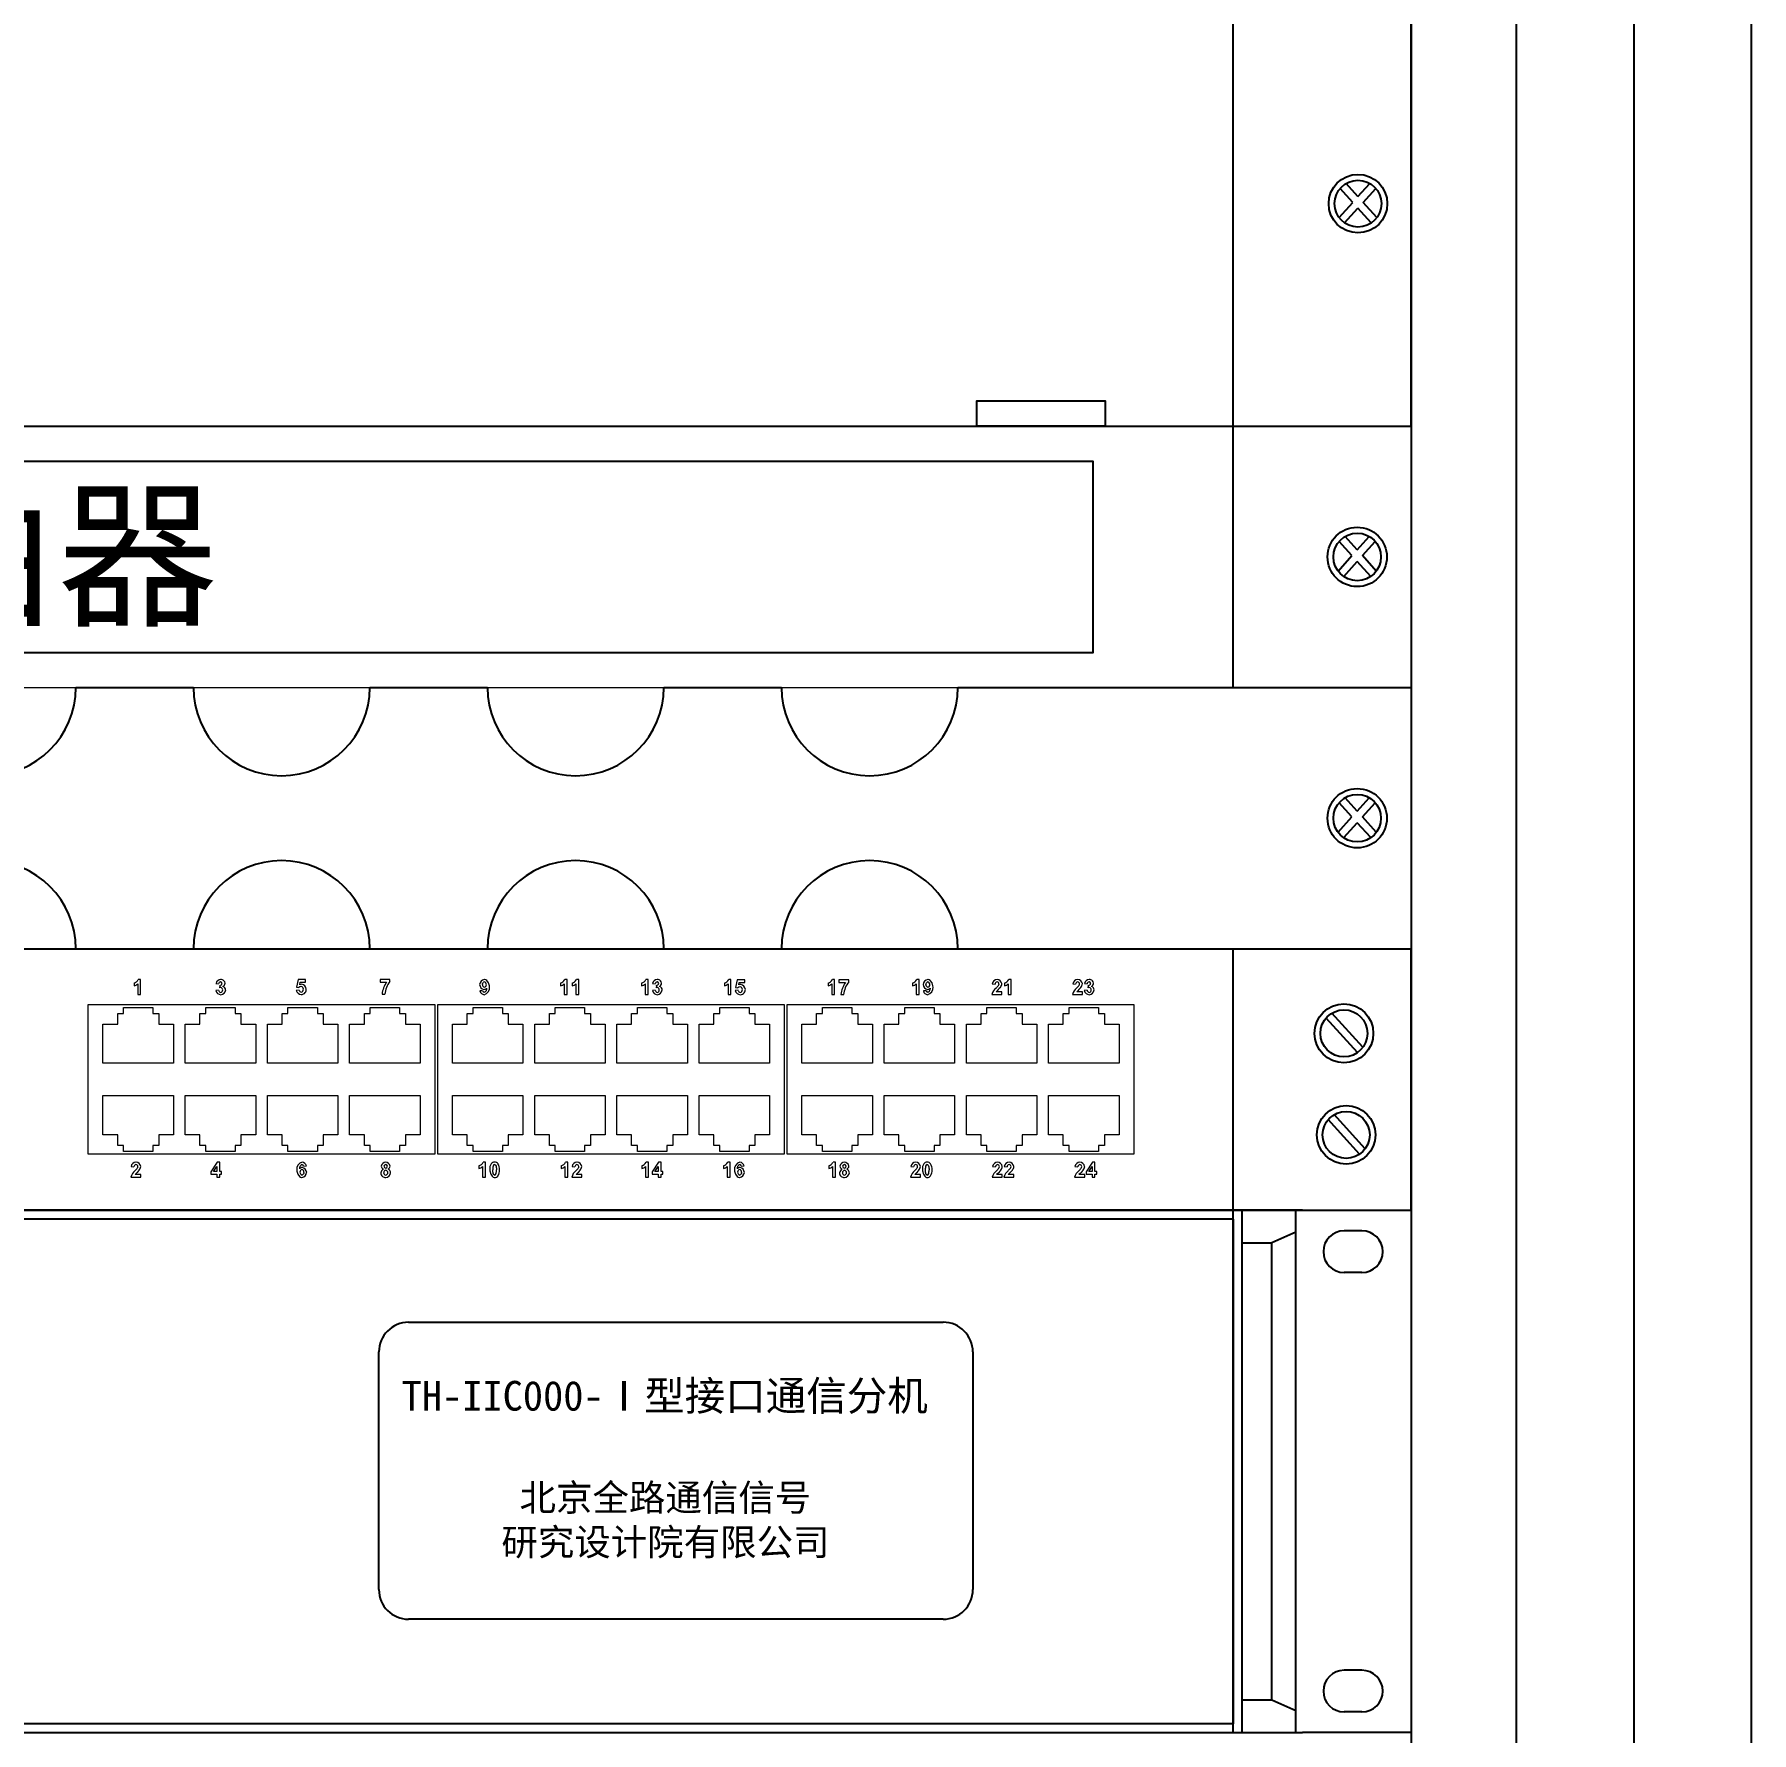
# Model space of a CAD drawing. Header units: millimetres. Extents: x 969 to 1551, y 435 to 847.
# Drawn here: x 1075 to 1104.21, y 494.45 to 523.34 of the extents above; entities that cross this region are included whole.
import ezdxf

# ---------------------------------------------------------------- set-up
doc = ezdxf.new("R2010")
doc.units = ezdxf.units.MM
doc.styles.get("Standard").update_dxf_attribs({"font": ''})
doc.styles.get('Standard').set_extended_font_data('SimSun')

# ---------------------------------------------------------------- blocks, each defined once
blk = doc.blocks.new('机柜—交换机')
at = {"color": 0}
for p, q in [((0, 4.445), (48.418, 4.445)), ((48.418, 0), (48.418, 4.445)), ((47.503, 2.679), (46.971, 3.267)), ((47.597, 2.77), (47.072, 3.352)), ((47.541, 0.952), (47.009, 1.54)), ((47.635, 1.042), (47.11, 1.625)), ((0, 0), (48.418, 0))]:
    blk.add_line(p, q, dxfattribs=at)
at = {"color": 0, "linetype": 'Continuous'}
blk.add_line((45.394, 0), (45.394, 4.445), dxfattribs=at)
at = {"color": 0, "linetype": 'Continuous', "lineweight": 0}
for p, q in [((26.699, 3.859), (26.699, 3.815)), ((26.762, 3.852), (26.762, 3.669)), ((26.811, 3.923), (26.771, 3.923)), ((26.811, 3.669), (26.811, 3.923)), ((28.093, 3.857), (28.138, 3.849)), ((28.157, 3.823), (28.152, 3.783)), ((29.489, 3.923), (29.464, 3.791)), ((29.618, 3.923), (29.489, 3.923)), ((29.518, 3.835), (29.526, 3.878)), ((29.526, 3.878), (29.618, 3.878)), ((29.618, 3.878), (29.618, 3.923)), ((30.884, 3.923), (30.884, 3.878)), ((31.05, 3.923), (30.884, 3.923)), ((30.884, 3.878), (30.994, 3.878)), ((31.05, 3.888), (31.05, 3.923)), ((33.952, 3.859), (33.952, 3.815)), ((34.015, 3.852), (34.015, 3.669)), ((34.064, 3.923), (34.025, 3.923)), ((34.064, 3.669), (34.064, 3.923)), ((34.15, 3.859), (34.15, 3.815)), ((34.212, 3.852), (34.212, 3.669)), ((34.261, 3.923), (34.222, 3.923)), ((34.261, 3.669), (34.261, 3.923)), ((35.331, 3.859), (35.331, 3.815)), ((35.394, 3.852), (35.394, 3.669)), ((35.443, 3.923), (35.403, 3.923)), ((35.443, 3.669), (35.443, 3.923)), ((35.517, 3.857), (35.562, 3.849)), ((35.582, 3.823), (35.576, 3.783)), ((36.74, 3.859), (36.74, 3.815)), ((36.803, 3.852), (36.803, 3.669)), ((36.851, 3.923), (36.812, 3.923)), ((36.851, 3.669), (36.851, 3.923)), ((36.955, 3.919), (36.93, 3.787)), ((37.084, 3.919), (36.955, 3.919)), ((36.984, 3.83), (36.992, 3.874)), ((36.992, 3.874), (37.084, 3.874)), ((37.084, 3.874), (37.084, 3.919)), ((38.502, 3.859), (38.502, 3.815)), ((38.565, 3.852), (38.565, 3.669)), ((38.614, 3.923), (38.575, 3.923)), ((38.614, 3.669), (38.614, 3.923)), ((38.687, 3.919), (38.687, 3.874)), ((38.853, 3.919), (38.687, 3.919)), ((38.687, 3.874), (38.797, 3.874)), ((38.853, 3.884), (38.853, 3.919)), ((39.938, 3.859), (39.938, 3.815)), ((40.001, 3.852), (40.001, 3.669)), ((40.049, 3.923), (40.01, 3.923)), ((40.049, 3.669), (40.049, 3.923)), ((41.293, 3.848), (41.342, 3.843)), ((41.503, 3.859), (41.503, 3.815)), ((41.566, 3.852), (41.566, 3.669)), ((41.615, 3.923), (41.576, 3.923)), ((41.615, 3.669), (41.615, 3.923)), ((42.664, 3.848), (42.712, 3.843)), ((42.863, 3.857), (42.908, 3.849)), ((42.928, 3.823), (42.922, 3.783)), ((26.762, 3.669), (26.811, 3.669)), ((28.136, 3.742), (28.089, 3.736)), ((29.507, 3.743), (29.458, 3.738)), ((29.464, 3.791), (29.503, 3.786)), ((30.918, 3.673), (30.965, 3.673)), ((32.628, 3.733), (32.582, 3.728)), ((34.015, 3.669), (34.064, 3.669)), ((34.212, 3.669), (34.261, 3.669)), ((35.394, 3.669), (35.443, 3.669)), ((35.561, 3.742), (35.514, 3.736)), ((36.803, 3.669), (36.851, 3.669)), ((36.973, 3.739), (36.925, 3.734)), ((36.93, 3.787), (36.97, 3.781)), ((38.565, 3.669), (38.614, 3.669)), ((38.721, 3.669), (38.768, 3.669)), ((40.001, 3.669), (40.049, 3.669)), ((40.17, 3.733), (40.123, 3.728)), ((41.287, 3.669), (41.458, 3.669)), ((41.458, 3.714), (41.361, 3.714)), ((41.458, 3.669), (41.458, 3.714)), ((41.566, 3.669), (41.615, 3.669)), ((42.658, 3.669), (42.828, 3.669)), ((42.828, 3.714), (42.732, 3.714)), ((42.828, 3.669), (42.828, 3.714)), ((42.906, 3.742), (42.859, 3.736)), ((25.921, 0.949), (25.921, 3.496)), ((25.921, 3.496), (31.815, 3.496)), ((26.421, 3.346), (26.52, 3.346)), ((26.421, 3.166), (26.421, 3.346)), ((26.52, 3.446), (27.02, 3.446)), ((26.52, 3.346), (26.52, 3.446)), ((27.02, 3.446), (27.02, 3.346)), ((27.02, 3.346), (27.12, 3.346)), ((27.12, 3.346), (27.12, 3.166)), ((27.819, 3.346), (27.919, 3.346)), ((27.819, 3.166), (27.819, 3.346)), ((27.919, 3.446), (28.418, 3.446)), ((27.919, 3.346), (27.919, 3.446)), ((28.418, 3.446), (28.418, 3.346)), ((28.418, 3.346), (28.518, 3.346)), ((28.518, 3.346), (28.518, 3.166)), ((29.217, 3.346), (29.317, 3.346)), ((29.217, 3.166), (29.217, 3.346)), ((29.317, 3.446), (29.817, 3.446)), ((29.317, 3.346), (29.317, 3.446)), ((29.817, 3.446), (29.817, 3.346)), ((29.817, 3.346), (29.917, 3.346)), ((29.917, 3.346), (29.917, 3.166)), ((30.616, 3.346), (30.716, 3.346)), ((30.616, 3.166), (30.616, 3.346)), ((30.716, 3.446), (31.215, 3.446)), ((30.716, 3.346), (30.716, 3.446)), ((31.215, 3.446), (31.215, 3.346)), ((31.215, 3.346), (31.315, 3.346)), ((31.315, 3.346), (31.315, 3.166)), ((31.815, 3.496), (31.815, 0.949)), ((31.864, 0.949), (31.864, 3.496)), ((31.864, 3.496), (37.758, 3.496)), ((32.364, 3.346), (32.464, 3.346)), ((32.364, 3.166), (32.364, 3.346)), ((32.464, 3.446), (32.963, 3.446)), ((32.464, 3.346), (32.464, 3.446)), ((32.963, 3.446), (32.963, 3.346)), ((32.963, 3.346), (33.063, 3.346)), ((33.063, 3.346), (33.063, 3.166)), ((33.762, 3.346), (33.862, 3.346)), ((33.762, 3.166), (33.762, 3.346)), ((33.862, 3.446), (34.362, 3.446)), ((33.862, 3.346), (33.862, 3.446)), ((34.362, 3.446), (34.362, 3.346)), ((34.362, 3.346), (34.462, 3.346)), ((34.462, 3.346), (34.462, 3.166)), ((35.161, 3.346), (35.261, 3.346)), ((35.161, 3.166), (35.161, 3.346)), ((35.261, 3.446), (35.76, 3.446)), ((35.261, 3.346), (35.261, 3.446)), ((35.76, 3.446), (35.76, 3.346)), ((35.76, 3.346), (35.86, 3.346)), ((35.86, 3.346), (35.86, 3.166)), ((36.559, 3.346), (36.659, 3.346)), ((36.559, 3.166), (36.559, 3.346)), ((36.659, 3.446), (37.158, 3.446)), ((36.659, 3.346), (36.659, 3.446)), ((37.158, 3.446), (37.158, 3.346)), ((37.158, 3.346), (37.258, 3.346)), ((37.258, 3.346), (37.258, 3.166)), ((37.758, 3.496), (37.758, 0.949)), ((37.808, 0.949), (37.808, 3.496)), ((37.808, 3.496), (43.701, 3.496)), ((38.307, 3.346), (38.407, 3.346)), ((38.307, 3.166), (38.307, 3.346)), ((38.407, 3.446), (38.907, 3.446)), ((38.407, 3.346), (38.407, 3.446)), ((38.907, 3.446), (38.907, 3.346)), ((38.907, 3.346), (39.006, 3.346)), ((39.006, 3.346), (39.006, 3.166)), ((39.706, 3.346), (39.806, 3.346)), ((39.706, 3.166), (39.706, 3.346)), ((39.806, 3.446), (40.305, 3.446)), ((39.806, 3.346), (39.806, 3.446)), ((40.305, 3.446), (40.305, 3.346)), ((40.305, 3.346), (40.405, 3.346)), ((40.405, 3.346), (40.405, 3.166)), ((41.104, 3.346), (41.204, 3.346)), ((41.104, 3.166), (41.104, 3.346)), ((41.204, 3.446), (41.703, 3.446)), ((41.204, 3.346), (41.204, 3.446)), ((41.703, 3.446), (41.703, 3.346)), ((41.703, 3.346), (41.803, 3.346)), ((41.803, 3.346), (41.803, 3.166)), ((42.502, 3.346), (42.602, 3.346)), ((42.502, 3.166), (42.502, 3.346)), ((42.602, 3.446), (43.102, 3.446)), ((42.602, 3.346), (42.602, 3.446)), ((43.102, 3.446), (43.102, 3.346)), ((43.102, 3.346), (43.202, 3.346)), ((43.202, 3.346), (43.202, 3.166)), ((43.701, 3.496), (43.701, 0.949)), ((26.171, 3.166), (26.421, 3.166)), ((26.171, 2.497), (26.171, 3.166)), ((27.12, 3.166), (27.37, 3.166)), ((27.37, 3.166), (27.37, 2.497)), ((27.569, 3.166), (27.819, 3.166)), ((27.569, 2.497), (27.569, 3.166)), ((28.518, 3.166), (28.768, 3.166)), ((28.768, 3.166), (28.768, 2.497)), ((28.968, 3.166), (29.217, 3.166)), ((28.968, 2.497), (28.968, 3.166)), ((29.917, 3.166), (30.166, 3.166)), ((30.166, 3.166), (30.166, 2.497)), ((30.366, 3.166), (30.616, 3.166)), ((30.366, 2.497), (30.366, 3.166)), ((31.315, 3.166), (31.565, 3.166)), ((31.565, 3.166), (31.565, 2.497)), ((32.114, 3.166), (32.364, 3.166)), ((32.114, 2.497), (32.114, 3.166)), ((33.063, 3.166), (33.313, 3.166)), ((33.313, 3.166), (33.313, 2.497)), ((33.513, 3.166), (33.762, 3.166)), ((33.513, 2.497), (33.513, 3.166)), ((34.462, 3.166), (34.711, 3.166)), ((34.711, 3.166), (34.711, 2.497)), ((34.911, 3.166), (35.161, 3.166)), ((34.911, 2.497), (34.911, 3.166)), ((35.86, 3.166), (36.11, 3.166)), ((36.11, 3.166), (36.11, 2.497)), ((36.309, 3.166), (36.559, 3.166)), ((36.309, 2.497), (36.309, 3.166)), ((37.258, 3.166), (37.508, 3.166)), ((37.508, 3.166), (37.508, 2.497)), ((38.057, 3.166), (38.307, 3.166)), ((38.057, 2.497), (38.057, 3.166)), ((39.006, 3.166), (39.256, 3.166)), ((39.256, 3.166), (39.256, 2.497)), ((39.456, 3.166), (39.706, 3.166)), ((39.456, 2.497), (39.456, 3.166)), ((40.405, 3.166), (40.655, 3.166)), ((40.655, 3.166), (40.655, 2.497)), ((40.854, 3.166), (41.104, 3.166)), ((40.854, 2.497), (40.854, 3.166)), ((41.803, 3.166), (42.053, 3.166)), ((42.053, 3.166), (42.053, 2.497)), ((42.253, 3.166), (42.502, 3.166)), ((42.253, 2.497), (42.253, 3.166)), ((43.202, 3.166), (43.451, 3.166)), ((43.451, 3.166), (43.451, 2.497)), ((27.37, 2.497), (26.171, 2.497)), ((28.768, 2.497), (27.569, 2.497)), ((30.166, 2.497), (28.968, 2.497)), ((31.565, 2.497), (30.366, 2.497)), ((33.313, 2.497), (32.114, 2.497)), ((34.711, 2.497), (33.513, 2.497)), ((36.11, 2.497), (34.911, 2.497)), ((37.508, 2.497), (36.309, 2.497)), ((39.256, 2.497), (38.057, 2.497)), ((40.655, 2.497), (39.456, 2.497)), ((42.053, 2.497), (40.854, 2.497)), ((43.451, 2.497), (42.253, 2.497)), ((26.171, 1.948), (27.37, 1.948)), ((26.171, 1.279), (26.171, 1.948)), ((27.37, 1.948), (27.37, 1.279)), ((27.569, 1.948), (28.768, 1.948)), ((27.569, 1.279), (27.569, 1.948)), ((28.768, 1.948), (28.768, 1.279)), ((28.968, 1.948), (30.166, 1.948)), ((28.968, 1.279), (28.968, 1.948)), ((30.166, 1.948), (30.166, 1.279)), ((30.366, 1.948), (31.565, 1.948)), ((30.366, 1.279), (30.366, 1.948)), ((31.565, 1.948), (31.565, 1.279)), ((32.114, 1.948), (33.313, 1.948)), ((32.114, 1.279), (32.114, 1.948)), ((33.313, 1.948), (33.313, 1.279)), ((33.513, 1.948), (34.711, 1.948)), ((33.513, 1.279), (33.513, 1.948)), ((34.711, 1.948), (34.711, 1.279)), ((34.911, 1.948), (36.11, 1.948)), ((34.911, 1.279), (34.911, 1.948)), ((36.11, 1.948), (36.11, 1.279)), ((36.309, 1.948), (37.508, 1.948)), ((36.309, 1.279), (36.309, 1.948)), ((37.508, 1.948), (37.508, 1.279)), ((38.057, 1.948), (39.256, 1.948)), ((38.057, 1.279), (38.057, 1.948)), ((39.256, 1.948), (39.256, 1.279)), ((39.456, 1.948), (40.655, 1.948)), ((39.456, 1.279), (39.456, 1.948)), ((40.655, 1.948), (40.655, 1.279)), ((40.854, 1.948), (42.053, 1.948)), ((40.854, 1.279), (40.854, 1.948)), ((42.053, 1.948), (42.053, 1.279)), ((42.253, 1.948), (43.451, 1.948)), ((42.253, 1.279), (42.253, 1.948)), ((43.451, 1.948), (43.451, 1.279)), ((26.421, 1.279), (26.171, 1.279)), ((26.421, 1.099), (26.421, 1.279)), ((27.12, 1.279), (27.12, 1.099)), ((27.37, 1.279), (27.12, 1.279)), ((27.819, 1.279), (27.569, 1.279)), ((27.819, 1.099), (27.819, 1.279)), ((28.518, 1.279), (28.518, 1.099)), ((28.768, 1.279), (28.518, 1.279)), ((29.217, 1.279), (28.968, 1.279)), ((29.217, 1.099), (29.217, 1.279)), ((29.917, 1.279), (29.917, 1.099)), ((30.166, 1.279), (29.917, 1.279)), ((30.616, 1.279), (30.366, 1.279)), ((30.616, 1.099), (30.616, 1.279)), ((31.315, 1.279), (31.315, 1.099)), ((31.565, 1.279), (31.315, 1.279)), ((32.364, 1.279), (32.114, 1.279)), ((32.364, 1.099), (32.364, 1.279)), ((33.063, 1.279), (33.063, 1.099)), ((33.313, 1.279), (33.063, 1.279)), ((33.762, 1.279), (33.513, 1.279)), ((33.762, 1.099), (33.762, 1.279)), ((34.462, 1.279), (34.462, 1.099)), ((34.711, 1.279), (34.462, 1.279)), ((35.161, 1.279), (34.911, 1.279)), ((35.161, 1.099), (35.161, 1.279)), ((35.86, 1.279), (35.86, 1.099)), ((36.11, 1.279), (35.86, 1.279)), ((36.559, 1.279), (36.309, 1.279)), ((36.559, 1.099), (36.559, 1.279)), ((37.258, 1.279), (37.258, 1.099)), ((37.508, 1.279), (37.258, 1.279)), ((38.307, 1.279), (38.057, 1.279)), ((38.307, 1.099), (38.307, 1.279)), ((39.006, 1.279), (39.006, 1.099)), ((39.256, 1.279), (39.006, 1.279)), ((39.706, 1.279), (39.456, 1.279)), ((39.706, 1.099), (39.706, 1.279)), ((40.405, 1.279), (40.405, 1.099)), ((40.655, 1.279), (40.405, 1.279)), ((41.104, 1.279), (40.854, 1.279)), ((41.104, 1.099), (41.104, 1.279)), ((41.803, 1.279), (41.803, 1.099)), ((42.053, 1.279), (41.803, 1.279)), ((42.502, 1.279), (42.253, 1.279)), ((42.502, 1.099), (42.502, 1.279)), ((43.202, 1.279), (43.202, 1.099)), ((43.451, 1.279), (43.202, 1.279)), ((31.815, 0.949), (25.921, 0.949)), ((26.52, 1.099), (26.421, 1.099)), ((26.52, 0.999), (26.52, 1.099)), ((27.02, 0.999), (26.52, 0.999)), ((27.02, 1.099), (27.02, 0.999)), ((27.12, 1.099), (27.02, 1.099)), ((27.919, 1.099), (27.819, 1.099)), ((27.919, 0.999), (27.919, 1.099)), ((28.418, 0.999), (27.919, 0.999)), ((28.418, 1.099), (28.418, 0.999)), ((28.518, 1.099), (28.418, 1.099)), ((29.317, 1.099), (29.217, 1.099)), ((29.317, 0.999), (29.317, 1.099)), ((29.817, 0.999), (29.317, 0.999)), ((29.817, 1.099), (29.817, 0.999)), ((29.917, 1.099), (29.817, 1.099)), ((30.716, 1.099), (30.616, 1.099)), ((30.716, 0.999), (30.716, 1.099)), ((31.215, 0.999), (30.716, 0.999)), ((31.215, 1.099), (31.215, 0.999)), ((31.315, 1.099), (31.215, 1.099)), ((37.758, 0.949), (31.864, 0.949)), ((32.464, 1.099), (32.364, 1.099)), ((32.464, 0.999), (32.464, 1.099)), ((32.963, 0.999), (32.464, 0.999)), ((32.963, 1.099), (32.963, 0.999)), ((33.063, 1.099), (32.963, 1.099)), ((33.862, 1.099), (33.762, 1.099)), ((33.862, 0.999), (33.862, 1.099)), ((34.362, 0.999), (33.862, 0.999)), ((34.362, 1.099), (34.362, 0.999)), ((34.462, 1.099), (34.362, 1.099)), ((35.261, 1.099), (35.161, 1.099)), ((35.261, 0.999), (35.261, 1.099)), ((35.76, 0.999), (35.261, 0.999)), ((35.76, 1.099), (35.76, 0.999)), ((35.86, 1.099), (35.76, 1.099)), ((36.659, 1.099), (36.559, 1.099)), ((36.659, 0.999), (36.659, 1.099)), ((37.158, 0.999), (36.659, 0.999)), ((37.158, 1.099), (37.158, 0.999)), ((37.258, 1.099), (37.158, 1.099)), ((43.701, 0.949), (37.808, 0.949)), ((38.407, 1.099), (38.307, 1.099)), ((38.407, 0.999), (38.407, 1.099)), ((38.907, 0.999), (38.407, 0.999)), ((38.907, 1.099), (38.907, 0.999)), ((39.006, 1.099), (38.907, 1.099)), ((39.806, 1.099), (39.706, 1.099)), ((39.806, 0.999), (39.806, 1.099)), ((40.305, 0.999), (39.806, 0.999)), ((40.305, 1.099), (40.305, 0.999)), ((40.405, 1.099), (40.305, 1.099)), ((41.204, 1.099), (41.104, 1.099)), ((41.204, 0.999), (41.204, 1.099)), ((41.703, 0.999), (41.204, 0.999)), ((41.703, 1.099), (41.703, 0.999)), ((41.803, 1.099), (41.703, 1.099)), ((42.602, 1.099), (42.502, 1.099)), ((42.602, 0.999), (42.602, 1.099)), ((43.102, 0.999), (42.602, 0.999)), ((43.102, 1.099), (43.102, 0.999)), ((43.202, 1.099), (43.102, 1.099)), ((26.648, 0.74), (26.697, 0.735)), ((26.813, 0.605), (26.716, 0.605)), ((26.813, 0.56), (26.813, 0.605)), ((28.115, 0.815), (28.005, 0.653)), ((28.005, 0.653), (28.005, 0.611)), ((28.005, 0.611), (28.109, 0.611)), ((28.051, 0.654), (28.109, 0.74)), ((28.109, 0.654), (28.051, 0.654)), ((28.109, 0.74), (28.109, 0.654)), ((28.109, 0.611), (28.109, 0.56)), ((28.156, 0.815), (28.115, 0.815)), ((28.156, 0.654), (28.156, 0.815)), ((28.188, 0.654), (28.156, 0.654)), ((28.156, 0.611), (28.188, 0.611)), ((28.156, 0.56), (28.156, 0.611)), ((28.188, 0.611), (28.188, 0.654)), ((29.583, 0.746), (29.63, 0.752)), ((32.565, 0.751), (32.565, 0.706)), ((32.628, 0.743), (32.628, 0.56)), ((32.677, 0.815), (32.637, 0.815)), ((32.677, 0.56), (32.677, 0.815)), ((33.965, 0.751), (33.965, 0.706)), ((34.027, 0.743), (34.027, 0.56)), ((34.076, 0.815), (34.037, 0.815)), ((34.076, 0.56), (34.076, 0.815)), ((34.148, 0.74), (34.197, 0.735)), ((34.313, 0.605), (34.216, 0.605)), ((34.313, 0.56), (34.313, 0.605)), ((35.335, 0.751), (35.335, 0.706)), ((35.398, 0.743), (35.398, 0.56)), ((35.447, 0.815), (35.407, 0.815)), ((35.447, 0.56), (35.447, 0.815)), ((35.621, 0.815), (35.511, 0.653)), ((35.511, 0.653), (35.511, 0.611)), ((35.511, 0.611), (35.614, 0.611)), ((35.556, 0.654), (35.614, 0.74)), ((35.614, 0.654), (35.556, 0.654)), ((35.614, 0.74), (35.614, 0.654)), ((35.614, 0.611), (35.614, 0.56)), ((35.661, 0.815), (35.621, 0.815)), ((35.661, 0.654), (35.661, 0.815)), ((35.693, 0.654), (35.661, 0.654)), ((35.661, 0.611), (35.693, 0.611)), ((35.661, 0.56), (35.661, 0.611)), ((35.693, 0.611), (35.693, 0.654)), ((36.725, 0.751), (36.725, 0.706)), ((36.788, 0.743), (36.788, 0.56)), ((36.837, 0.815), (36.798, 0.815)), ((36.837, 0.56), (36.837, 0.815)), ((37.027, 0.746), (37.074, 0.752)), ((38.514, 0.751), (38.514, 0.706)), ((38.577, 0.743), (38.577, 0.56)), ((38.626, 0.815), (38.587, 0.815)), ((38.626, 0.56), (38.626, 0.815)), ((39.908, 0.74), (39.957, 0.735)), ((40.073, 0.605), (39.976, 0.605)), ((40.073, 0.56), (40.073, 0.605)), ((41.301, 0.74), (41.349, 0.735)), ((41.465, 0.605), (41.369, 0.605)), ((41.465, 0.56), (41.465, 0.605)), ((41.498, 0.74), (41.546, 0.735)), ((41.662, 0.605), (41.566, 0.605)), ((41.662, 0.56), (41.662, 0.605)), ((42.701, 0.74), (42.75, 0.735)), ((42.866, 0.605), (42.769, 0.605)), ((42.866, 0.56), (42.866, 0.605)), ((43, 0.815), (42.89, 0.653)), ((42.89, 0.653), (42.89, 0.611)), ((42.89, 0.611), (42.994, 0.611)), ((42.935, 0.654), (42.994, 0.74)), ((42.994, 0.654), (42.935, 0.654)), ((42.994, 0.74), (42.994, 0.654)), ((42.994, 0.611), (42.994, 0.56)), ((43.041, 0.815), (43, 0.815)), ((43.041, 0.654), (43.041, 0.815)), ((43.072, 0.654), (43.041, 0.654)), ((43.041, 0.611), (43.072, 0.611)), ((43.041, 0.56), (43.041, 0.611)), ((43.072, 0.611), (43.072, 0.654)), ((26.643, 0.56), (26.813, 0.56)), ((28.109, 0.56), (28.156, 0.56)), ((32.628, 0.56), (32.677, 0.56)), ((34.027, 0.56), (34.076, 0.56)), ((34.142, 0.56), (34.313, 0.56)), ((35.398, 0.56), (35.447, 0.56)), ((35.614, 0.56), (35.661, 0.56)), ((36.788, 0.56), (36.837, 0.56)), ((38.577, 0.56), (38.626, 0.56)), ((39.903, 0.56), (40.073, 0.56)), ((41.295, 0.56), (41.465, 0.56)), ((41.492, 0.56), (41.662, 0.56)), ((42.695, 0.56), (42.866, 0.56)), ((42.994, 0.56), (43.041, 0.56))]:
    blk.add_line(p, q, dxfattribs=at)
at = {"color": 0, "linetype": 'Continuous', "lineweight": 0, "flags": 128}
for points in [[(32.624, 3.838), (32.627, 3.854), (32.635, 3.869), (32.643, 3.878), (32.65, 3.881), (32.656, 3.883)], [(32.746, 3.795), (32.745, 3.815), (32.729, 3.865), (32.697, 3.906), (32.68, 3.918), (32.664, 3.923), (32.658, 3.923)], [(40.166, 3.838), (40.169, 3.854), (40.176, 3.869), (40.185, 3.878), (40.191, 3.881), (40.197, 3.883)], [(40.287, 3.795), (40.286, 3.815), (40.27, 3.865), (40.238, 3.906), (40.221, 3.918), (40.205, 3.923), (40.199, 3.923)], [(32.696, 3.776), (32.696, 3.773), (32.695, 3.771), (32.695, 3.768), (32.695, 3.766), (32.695, 3.765), (32.694, 3.762), (32.694, 3.761), (32.694, 3.759), (32.693, 3.757), (32.693, 3.755), (32.693, 3.754), (32.692, 3.752), (32.692, 3.75), (32.691, 3.749), (32.691, 3.746), (32.687, 3.737), (32.686, 3.735), (32.686, 3.734), (32.685, 3.732), (32.684, 3.73), (32.684, 3.729), (32.683, 3.728), (32.683, 3.727), (32.682, 3.726), (32.681, 3.725), (32.679, 3.72), (32.669, 3.71), (32.663, 3.706), (32.658, 3.705), (32.657, 3.705)], [(40.237, 3.776), (40.237, 3.773), (40.237, 3.771), (40.236, 3.768), (40.236, 3.766), (40.236, 3.765), (40.236, 3.762), (40.235, 3.761), (40.235, 3.759), (40.235, 3.757), (40.234, 3.755), (40.234, 3.754), (40.234, 3.752), (40.233, 3.75), (40.233, 3.749), (40.232, 3.746), (40.229, 3.737), (40.228, 3.735), (40.227, 3.734), (40.227, 3.732), (40.226, 3.73), (40.225, 3.729), (40.225, 3.728), (40.224, 3.727), (40.223, 3.726), (40.223, 3.725), (40.22, 3.72), (40.21, 3.71), (40.205, 3.706), (40.199, 3.705), (40.198, 3.705)], [(29.466, 0.683), (29.467, 0.663), (29.483, 0.614), (29.514, 0.573), (29.532, 0.561), (29.548, 0.556), (29.554, 0.556)], [(29.516, 0.703), (29.516, 0.706), (29.516, 0.708), (29.517, 0.711), (29.517, 0.713), (29.517, 0.715), (29.518, 0.717), (29.518, 0.718), (29.518, 0.721), (29.518, 0.722), (29.519, 0.724), (29.519, 0.726), (29.519, 0.727), (29.52, 0.729), (29.52, 0.73), (29.521, 0.733), (29.524, 0.742), (29.525, 0.745), (29.526, 0.746), (29.526, 0.747), (29.527, 0.749), (29.528, 0.75), (29.529, 0.751), (29.529, 0.752), (29.53, 0.753), (29.53, 0.755), (29.533, 0.759), (29.543, 0.77), (29.549, 0.773), (29.554, 0.775), (29.555, 0.775)], [(29.587, 0.641), (29.585, 0.625), (29.577, 0.61), (29.568, 0.601), (29.562, 0.598), (29.556, 0.596)], [(32.749, 0.686), (32.75, 0.666), (32.766, 0.611), (32.788, 0.579), (32.807, 0.563), (32.822, 0.557), (32.831, 0.556)], [(32.831, 0.596), (32.828, 0.597), (32.823, 0.6), (32.817, 0.607), (32.808, 0.624), (32.807, 0.63), (32.806, 0.633), (32.805, 0.634), (32.805, 0.637), (32.804, 0.638), (32.804, 0.641), (32.804, 0.642), (32.803, 0.645), (32.803, 0.647), (32.802, 0.649), (32.802, 0.651), (32.802, 0.654), (32.801, 0.657), (32.801, 0.658), (32.801, 0.661), (32.801, 0.664), (32.801, 0.665), (32.8, 0.668), (32.8, 0.671), (32.8, 0.674), (32.8, 0.677), (32.8, 0.68), (32.8, 0.681), (32.8, 0.685)], [(32.831, 0.774), (32.835, 0.774), (32.84, 0.771), (32.846, 0.764), (32.855, 0.746), (32.856, 0.741), (32.857, 0.739), (32.857, 0.738), (32.858, 0.735), (32.858, 0.734), (32.858, 0.732), (32.859, 0.73), (32.859, 0.728), (32.86, 0.725), (32.86, 0.724), (32.861, 0.721), (32.861, 0.72), (32.861, 0.717), (32.861, 0.714), (32.862, 0.712), (32.862, 0.71), (32.862, 0.707), (32.862, 0.705), (32.862, 0.702), (32.863, 0.699), (32.863, 0.697), (32.863, 0.694), (32.863, 0.691), (32.863, 0.688), (32.863, 0.685)], [(36.909, 0.683), (36.911, 0.663), (36.927, 0.614), (36.958, 0.573), (36.976, 0.561), (36.992, 0.556), (36.997, 0.556)], [(36.96, 0.703), (36.96, 0.706), (36.96, 0.708), (36.961, 0.711), (36.961, 0.713), (36.961, 0.715), (36.961, 0.717), (36.962, 0.718), (36.962, 0.721), (36.962, 0.722), (36.963, 0.724), (36.963, 0.726), (36.963, 0.727), (36.964, 0.729), (36.964, 0.73), (36.965, 0.733), (36.968, 0.742), (36.969, 0.745), (36.97, 0.746), (36.97, 0.747), (36.971, 0.749), (36.972, 0.75), (36.973, 0.751), (36.973, 0.752), (36.974, 0.753), (36.974, 0.755), (36.977, 0.759), (36.987, 0.77), (36.993, 0.773), (36.998, 0.775), (36.999, 0.775)], [(37.031, 0.641), (37.029, 0.625), (37.021, 0.61), (37.012, 0.601), (37.006, 0.598), (37, 0.596)], [(40.106, 0.686), (40.107, 0.666), (40.123, 0.611), (40.145, 0.579), (40.163, 0.563), (40.178, 0.557), (40.188, 0.556)], [(40.188, 0.596), (40.184, 0.597), (40.18, 0.6), (40.173, 0.607), (40.165, 0.624), (40.163, 0.63), (40.162, 0.633), (40.162, 0.634), (40.161, 0.637), (40.161, 0.638), (40.16, 0.641), (40.16, 0.642), (40.16, 0.645), (40.159, 0.647), (40.159, 0.649), (40.159, 0.651), (40.158, 0.654), (40.158, 0.657), (40.158, 0.658), (40.158, 0.661), (40.157, 0.664), (40.157, 0.665), (40.157, 0.668), (40.157, 0.671), (40.157, 0.674), (40.157, 0.677), (40.157, 0.68), (40.157, 0.681), (40.157, 0.685)], [(40.188, 0.774), (40.192, 0.774), (40.197, 0.771), (40.203, 0.764), (40.211, 0.746), (40.213, 0.741), (40.213, 0.739), (40.214, 0.738), (40.214, 0.735), (40.215, 0.734), (40.215, 0.732), (40.216, 0.73), (40.216, 0.728), (40.216, 0.725), (40.217, 0.724), (40.217, 0.721), (40.217, 0.72), (40.218, 0.717), (40.218, 0.714), (40.218, 0.712), (40.218, 0.71), (40.219, 0.707), (40.219, 0.705), (40.219, 0.702), (40.219, 0.699), (40.219, 0.697), (40.219, 0.694), (40.22, 0.691), (40.22, 0.688), (40.22, 0.685)]]:
    blk.add_lwpolyline(points, dxfattribs=at)
at = {"color": 0}
for centre, radius in [((47.275, 3.007), 0.5), ((47.275, 3.007), 0.4), ((47.313, 1.28), 0.5), ((47.313, 1.28), 0.4)]:
    blk.add_circle(centre, radius, dxfattribs=at)
at = {"color": 0, "linetype": 'Continuous', "lineweight": 0}
for centre, radius, start, end in [((26.639, 3.999), 0.152, 293.1901, 330.1532), ((26.647, 3.977), 0.171, 287.9943, 312.6282), ((28.18, 3.834), 0.0897, 95.3512, 165.1722), ((28.175, 3.847), 0.037, 97.439, 175.5847), ((28.159, 3.862), 0.0395, 267.846, 350.0729), ((28.167, 3.853), 0.0305, 4.7826, 85.2174), ((28.174, 3.848), 0.0758, 44.2578, 92.4057), ((28.187, 3.86), 0.0599, 292.925, 358.0756), ((28.19, 3.741), 0.0675, 3.6084, 73.1265), ((28.186, 3.858), 0.0607, 0.7288, 45.0324), ((29.542, 3.755), 0.049, 91.0385, 141.6181), ((29.552, 3.769), 0.0734, 90.2362, 117.2083), ((29.532, 3.758), 0.0466, 358.7332, 79.276), ((29.533, 3.749), 0.0959, 5.6811, 79.2687), ((31.36, 3.625), 0.445, 145.2901, 173.7755), ((31.387, 3.63), 0.425, 142.564, 174.1711), ((32.669, 3.831), 0.0931, 97.0395, 175.8777), ((32.669, 3.845), 0.0927, 184.7758, 258.1422), ((32.67, 3.834), 0.0452, 175.4801, 255.5952), ((32.642, 3.835), 0.0497, 358.1787, 73.7423), ((32.65, 3.831), 0.0417, 281.5971, 3.3647), ((33.893, 3.999), 0.152, 293.1901, 330.1532), ((33.9, 3.977), 0.171, 287.9943, 312.6282), ((34.09, 3.999), 0.152, 293.1901, 330.1532), ((34.097, 3.977), 0.171, 287.9943, 312.6282), ((35.271, 3.999), 0.152, 293.1901, 330.1532), ((35.279, 3.977), 0.171, 287.9943, 312.6282), ((35.604, 3.834), 0.0897, 95.3512, 165.1722), ((35.599, 3.847), 0.037, 97.439, 175.5847), ((35.583, 3.862), 0.0395, 267.846, 350.0729), ((35.592, 3.853), 0.0305, 4.7826, 85.2174), ((35.599, 3.848), 0.0758, 44.2578, 92.4057), ((35.611, 3.86), 0.0599, 292.925, 358.0756), ((35.615, 3.741), 0.0675, 3.6084, 73.1265), ((35.61, 3.858), 0.0607, 0.7288, 45.0324), ((36.68, 3.999), 0.152, 293.1901, 330.1532), ((36.687, 3.977), 0.171, 287.9943, 312.6282), ((37.008, 3.751), 0.049, 91.0385, 141.6181), ((37.018, 3.765), 0.0734, 90.2362, 117.2083), ((36.999, 3.754), 0.0466, 358.7332, 79.276), ((37, 3.744), 0.0959, 5.6811, 79.2687), ((38.443, 3.999), 0.152, 293.1901, 330.1532), ((38.45, 3.977), 0.171, 287.9943, 312.6282), ((39.163, 3.62), 0.445, 145.2901, 173.7755), ((39.19, 3.625), 0.425, 142.564, 174.1711), ((39.878, 3.999), 0.152, 293.1901, 330.1532), ((39.885, 3.977), 0.171, 287.9943, 312.6282), ((40.211, 3.831), 0.0931, 97.0395, 175.8777), ((40.21, 3.845), 0.0927, 184.7758, 258.1422), ((40.211, 3.834), 0.0452, 175.4801, 255.5952), ((40.183, 3.835), 0.0497, 358.1787, 73.7423), ((40.191, 3.831), 0.0417, 281.5971, 3.3647), ((41.382, 3.833), 0.09, 92.9867, 170.6228), ((41.381, 3.843), 0.0398, 97.8157, 180.2492), ((41.108, 4.061), 0.378, 311.5637, 320.3325), ((41.373, 3.847), 0.0357, 3.059, 85.6086), ((41.372, 3.837), 0.0868, 10.6631, 86.8092), ((41.354, 3.851), 0.0552, 324.7956, 357.8886), ((41.326, 3.867), 0.133, 323.3218, 353.7827), ((41.443, 3.999), 0.152, 293.1901, 330.1532), ((41.451, 3.977), 0.171, 287.9943, 312.6282), ((42.753, 3.833), 0.09, 92.9867, 170.6228), ((42.752, 3.843), 0.0398, 97.8157, 180.2492), ((42.478, 4.061), 0.378, 311.5637, 320.3325), ((42.744, 3.847), 0.0357, 3.059, 85.6086), ((42.743, 3.837), 0.0868, 10.6631, 86.8092), ((42.724, 3.851), 0.0552, 324.7956, 357.8886), ((42.696, 3.867), 0.133, 323.3218, 353.7827), ((42.95, 3.834), 0.0897, 95.3512, 165.1722), ((42.945, 3.847), 0.037, 97.439, 175.5847), ((42.929, 3.862), 0.0395, 267.846, 350.0729), ((42.938, 3.853), 0.0305, 4.7826, 85.2174), ((42.945, 3.848), 0.0758, 44.2578, 92.4057), ((42.957, 3.86), 0.0599, 292.925, 358.0756), ((42.961, 3.741), 0.0675, 3.6084, 73.1265), ((42.956, 3.858), 0.0607, 0.7288, 45.0324), ((28.183, 3.76), 0.0964, 194.4953, 264.0617), ((28.18, 3.748), 0.0439, 188.015, 260.1662), ((28.176, 3.704), 0.0825, 91.528, 107.235), ((28.165, 3.747), 0.0432, 280.1263, 359.5425), ((28.165, 3.758), 0.0938, 274.7916, 351.9964), ((28.166, 3.746), 0.0415, 1.2106, 79.1623), ((29.55, 3.764), 0.0955, 195.6216, 265.0542), ((29.549, 3.75), 0.0436, 189.766, 260.5446), ((29.532, 3.753), 0.0471, 283.0134, 4.8263), ((29.544, 3.75), 0.0817, 268.0962, 323.9992), ((29.537, 3.757), 0.0916, 323.2719, 0.6929), ((32.662, 3.746), 0.0824, 192.9557, 263.9311), ((32.661, 3.737), 0.0324, 187.023, 262.977), ((32.651, 3.813), 0.0583, 269.215, 320.5804), ((32.623, 3.784), 0.123, 283.9947, 5.2985), ((35.607, 3.76), 0.0964, 194.4953, 264.0617), ((35.604, 3.748), 0.0439, 188.015, 260.1662), ((35.601, 3.704), 0.0825, 91.528, 107.235), ((35.589, 3.747), 0.0432, 280.1263, 359.5425), ((35.589, 3.758), 0.0938, 274.7916, 351.9964), ((35.591, 3.746), 0.0415, 1.2106, 79.1623), ((37.016, 3.759), 0.0955, 195.6216, 265.0542), ((37.016, 3.746), 0.0436, 189.766, 260.5446), ((37.011, 3.746), 0.0817, 268.0962, 323.9992), ((36.998, 3.749), 0.0471, 283.0134, 4.8263), ((37.004, 3.753), 0.0916, 323.2719, 0.6929), ((40.203, 3.746), 0.0824, 192.9557, 263.9311), ((40.202, 3.737), 0.0324, 187.023, 262.977), ((40.192, 3.813), 0.0583, 269.215, 320.5804), ((40.165, 3.784), 0.123, 283.9947, 5.2985), ((41.503, 3.605), 0.225, 129.999, 163.7041), ((44.669, 0.607), 4.538, 135.5007, 136.7939), ((42.874, 3.605), 0.225, 129.999, 163.7041), ((46.04, 0.607), 4.538, 135.5007, 136.7939), ((42.953, 3.76), 0.0964, 194.4953, 264.0617), ((42.95, 3.748), 0.0439, 188.015, 260.1662), ((42.947, 3.704), 0.0825, 91.528, 107.235), ((42.935, 3.747), 0.0432, 280.1263, 359.5425), ((42.935, 3.758), 0.0938, 274.7916, 351.9964), ((42.937, 3.746), 0.0415, 1.2106, 79.1623), ((26.859, 0.497), 0.225, 129.999, 163.7041), ((26.737, 0.725), 0.09, 92.9867, 170.6228), ((26.737, 0.735), 0.0398, 97.8157, 180.2492), ((26.463, 0.952), 0.378, 311.5637, 320.3325), ((30.024, -2.502), 4.538, 135.5007, 136.7939), ((26.729, 0.739), 0.0357, 3.059, 85.6086), ((26.728, 0.728), 0.0868, 10.6631, 86.8092), ((26.709, 0.743), 0.0552, 324.7956, 357.8886), ((26.681, 0.759), 0.133, 323.3218, 353.7827), ((29.588, 0.695), 0.123, 104.1129, 185.3724), ((29.561, 0.668), 0.0571, 89.5617, 141.3841), ((29.562, 0.648), 0.0419, 101.4836, 183.157), ((29.57, 0.644), 0.0499, 178.0762, 253.6317), ((29.542, 0.645), 0.0455, 355.3122, 75.3231), ((29.542, 0.648), 0.0929, 276.9904, 356.1845), ((29.551, 0.743), 0.0323, 6.7023, 82.5074), ((29.549, 0.731), 0.0839, 13.9977, 83.5433), ((29.542, 0.633), 0.0935, 5.2244, 78.1421), ((30.977, 0.626), 0.08, 117.8852, 175.4524), ((30.968, 0.63), 0.0714, 177.8824, 231.8829), ((30.982, 0.734), 0.0807, 92.1581, 169.0924), ((30.969, 0.756), 0.066, 185.674, 243.2532), ((30.986, 0.636), 0.0411, 97.9583, 177.6923), ((30.988, 0.638), 0.0438, 180.7024, 259.7236), ((30.982, 0.743), 0.0335, 94.3794, 174.5292), ((30.982, 0.748), 0.0331, 183.8172, 265.0914), ((30.976, 0.734), 0.081, 11.0884, 87.6611), ((30.977, 0.748), 0.0334, 274.7723, 355.9484), ((30.977, 0.743), 0.033, 4.9752, 85.0248), ((30.974, 0.635), 0.042, 2.7675, 81.0205), ((30.973, 0.636), 0.042, 279.8859, 1.0219), ((30.975, 0.644), 0.0887, 274.0154, 353.9213), ((30.988, 0.756), 0.0675, 298.4339, 354.0884), ((30.986, 0.627), 0.0777, 5.523, 63.8859), ((32.505, 0.891), 0.152, 293.1901, 330.1532), ((32.512, 0.869), 0.171, 287.9943, 312.6282), ((32.919, 0.699), 0.171, 148.3121, 184.477), ((32.828, 0.745), 0.0699, 87.4834, 141.0843), ((33.101, 0.693), 0.301, 169.401, 181.5345), ((32.836, 0.743), 0.0318, 98.6127, 169.6897), ((32.835, 0.745), 0.0694, 38.306, 92.6324), ((32.827, 0.628), 0.0318, 278.6127, 349.6897), ((32.564, 0.677), 0.299, 349.3714, 1.5364), ((32.743, 0.699), 0.171, 355.4191, 31.5399), ((32.742, 0.672), 0.172, 328.4168, 4.4702), ((33.905, 0.891), 0.152, 293.1901, 330.1532), ((33.912, 0.869), 0.171, 287.9943, 312.6282), ((34.358, 0.497), 0.225, 129.999, 163.7041), ((34.237, 0.725), 0.09, 92.9867, 170.6228), ((34.237, 0.735), 0.0398, 97.8157, 180.2492), ((33.963, 0.952), 0.378, 311.5637, 320.3325), ((37.524, -2.502), 4.538, 135.5007, 136.7939), ((34.228, 0.739), 0.0357, 3.059, 85.6086), ((34.228, 0.728), 0.0868, 10.6631, 86.8092), ((34.209, 0.743), 0.0552, 324.7956, 357.8886), ((34.181, 0.759), 0.133, 323.3218, 353.7827), ((35.275, 0.891), 0.152, 293.1901, 330.1532), ((35.282, 0.869), 0.171, 287.9943, 312.6282), ((36.665, 0.891), 0.152, 293.1901, 330.1532), ((36.673, 0.869), 0.171, 287.9943, 312.6282), ((37.032, 0.695), 0.123, 104.1129, 185.3724), ((37.005, 0.668), 0.0571, 89.5617, 141.3841), ((37.006, 0.648), 0.0419, 101.4836, 183.157), ((37.014, 0.644), 0.0499, 178.0762, 253.6317), ((36.986, 0.645), 0.0455, 355.3122, 75.3231), ((36.986, 0.648), 0.0929, 276.9904, 356.1845), ((36.995, 0.743), 0.0323, 6.7023, 82.5074), ((36.993, 0.731), 0.0839, 13.9977, 83.5433), ((36.986, 0.633), 0.0935, 5.2244, 78.1421), ((38.454, 0.891), 0.152, 293.1901, 330.1532), ((38.462, 0.869), 0.171, 287.9943, 312.6282), ((38.778, 0.626), 0.08, 117.8852, 175.4524), ((38.769, 0.63), 0.0714, 177.8824, 231.8829), ((38.783, 0.734), 0.0807, 92.1581, 169.0924), ((38.77, 0.756), 0.066, 185.674, 243.2532), ((38.787, 0.636), 0.0411, 97.9583, 177.6923), ((38.789, 0.638), 0.0438, 180.7024, 259.7236), ((38.783, 0.743), 0.0335, 94.3794, 174.5292), ((38.783, 0.748), 0.0331, 183.8172, 265.0914), ((38.777, 0.734), 0.081, 11.0884, 87.6611), ((38.778, 0.748), 0.0334, 274.7723, 355.9484), ((38.778, 0.743), 0.033, 4.9752, 85.0248), ((38.775, 0.635), 0.042, 2.7675, 81.0205), ((38.774, 0.636), 0.042, 279.8859, 1.0219), ((38.776, 0.644), 0.0887, 274.0154, 353.9213), ((38.789, 0.756), 0.0675, 298.4339, 354.0884), ((38.787, 0.627), 0.0777, 5.523, 63.8859), ((40.119, 0.497), 0.225, 129.999, 163.7041), ((39.997, 0.725), 0.09, 92.9867, 170.6228), ((39.997, 0.735), 0.0398, 97.8157, 180.2492), ((39.723, 0.952), 0.378, 311.5637, 320.3325), ((43.285, -2.502), 4.538, 135.5007, 136.7939), ((39.989, 0.739), 0.0357, 3.059, 85.6086), ((39.988, 0.728), 0.0868, 10.6631, 86.8092), ((39.969, 0.743), 0.0552, 324.7956, 357.8886), ((39.941, 0.759), 0.133, 323.3218, 353.7827), ((40.276, 0.699), 0.171, 148.3121, 184.477), ((40.185, 0.745), 0.0699, 87.4834, 141.0843), ((40.457, 0.693), 0.301, 169.401, 181.5345), ((40.193, 0.743), 0.0318, 98.6127, 169.6897), ((40.191, 0.745), 0.0694, 38.306, 92.6324), ((40.183, 0.628), 0.0318, 278.6127, 349.6897), ((39.92, 0.677), 0.299, 349.3714, 1.5364), ((40.099, 0.672), 0.172, 328.4168, 4.4702), ((40.1, 0.699), 0.171, 355.4191, 31.5399), ((41.511, 0.497), 0.225, 129.999, 163.7041), ((41.39, 0.725), 0.09, 92.9867, 170.6228), ((41.389, 0.735), 0.0398, 97.8157, 180.2492), ((41.115, 0.952), 0.378, 311.5637, 320.3325), ((44.677, -2.502), 4.538, 135.5007, 136.7939), ((41.381, 0.739), 0.0357, 3.059, 85.6086), ((41.38, 0.728), 0.0868, 10.6631, 86.8092), ((41.361, 0.743), 0.0552, 324.7956, 357.8886), ((41.333, 0.759), 0.133, 323.3218, 353.7827), ((41.708, 0.497), 0.225, 129.999, 163.7041), ((41.587, 0.725), 0.09, 92.9867, 170.6228), ((41.586, 0.735), 0.0398, 97.8157, 180.2492), ((41.312, 0.952), 0.378, 311.5637, 320.3325), ((44.874, -2.502), 4.538, 135.5007, 136.7939), ((41.578, 0.739), 0.0357, 3.059, 85.6086), ((41.577, 0.728), 0.0868, 10.6631, 86.8092), ((41.558, 0.743), 0.0552, 324.7956, 357.8886), ((41.53, 0.759), 0.133, 323.3218, 353.7827), ((42.911, 0.497), 0.225, 129.999, 163.7041), ((42.79, 0.725), 0.09, 92.9867, 170.6228), ((42.789, 0.735), 0.0398, 97.8157, 180.2492), ((42.516, 0.952), 0.378, 311.5637, 320.3325), ((46.077, -2.502), 4.538, 135.5007, 136.7939), ((42.781, 0.739), 0.0357, 3.059, 85.6086), ((42.78, 0.728), 0.0868, 10.6631, 86.8092), ((42.762, 0.743), 0.0552, 324.7956, 357.8886), ((42.734, 0.759), 0.133, 323.3218, 353.7827), ((30.979, 0.648), 0.0921, 233.3464, 271.6393), ((32.835, 0.626), 0.0699, 267.4834, 321.0843), ((38.78, 0.648), 0.0921, 233.3464, 271.6393), ((40.191, 0.626), 0.0699, 267.4834, 321.0843)]:
    blk.add_arc(centre, radius, start, end, dxfattribs=at)
blk = doc.blocks.new('机柜—2U通信分机')
at = {"color": 0}
for p, q in [((46.571, 8.89), (1.717, 8.89)), ((45.394, 0), (45.394, 8.89)), ((45.545, 0), (45.545, 8.89)), ((46.455, 0), (46.455, 8.89)), ((46.571, 8.89), (48.418, 8.89)), ((48.418, 8.89), (48.418, 0)), ((45.394, 8.738), (3.024, 8.738)), ((45.394, 8.738), (45.394, 0.152)), ((46.455, 8.514), (46.051, 8.334)), ((47.582, 8.536), (47.279, 8.536)), ((45.545, 8.334), (46.051, 8.334)), ((46.051, 0.556), (46.051, 8.334)), ((47.582, 7.829), (47.279, 7.829)), ((31.368, 6.981), (40.46, 6.981)), ((30.862, 2.435), (30.862, 6.476)), ((40.965, 6.476), (40.965, 2.435)), ((40.46, 1.93), (31.368, 1.93)), ((47.582, 1.061), (47.279, 1.061)), ((45.545, 0.556), (46.051, 0.556)), ((46.051, 0.556), (46.455, 0.376)), ((47.582, 0.354), (47.279, 0.354)), ((1.717, 0), (46.571, 0)), ((45.394, 0.152), (3.024, 0.152)), ((48.418, 0), (46.571, 0))]:
    blk.add_line(p, q, dxfattribs=at)
for centre, radius, start, end in [((47.279, 8.183), 0.354, 90, 270), ((47.582, 8.183), 0.354, 270, 90), ((31.368, 6.476), 0.505, 90, 180), ((40.46, 6.476), 0.505, 0, 90), ((31.368, 2.435), 0.505, 180, 270), ((40.46, 2.435), 0.505, 270, 0), ((47.279, 0.707), 0.354, 90, 270), ((47.582, 0.707), 0.354, 270, 90)]:
    blk.add_arc(centre, radius, start, end, dxfattribs=at)
at = {"color": 0, "attachment_point": 1}
for s, insert, char_height, width in [('{\\fSimHei|b0|i0|c134|p2;TH-IIC000-Ⅰ型接口通信分机}', (31.25, 5.984), 0.50511, 9.61734), ('{\\fSimHei|b0|i0|c134|p2; 北京全路通信信号^J研究设计院有限公司}', (32.946, 4.227), 0.4546, 6.33672)]:
    blk.add_mtext(s, dxfattribs=dict(at, insert=insert, char_height=char_height, width=width))
blk = doc.blocks.new('机柜—网线槽')
at = {"color": 0}
for p, q in [((25.709, 4.445), (27.709, 4.445)), ((30.709, 4.445), (32.709, 4.445)), ((35.709, 4.445), (37.709, 4.445)), ((40.709, 4.445), (48.418, 4.445)), ((47.412, 2.244), (47.194, 2.485)), ((47.412, 2.244), (47.194, 2.485)), ((47.501, 2.344), (47.297, 2.571)), ((47.501, 2.344), (47.297, 2.571)), ((47.501, 2.344), (47.706, 2.571)), ((47.591, 2.244), (47.809, 2.485)), ((47.176, 1.982), (47.412, 2.244)), ((47.271, 1.891), (47.501, 2.146)), ((47.732, 1.891), (47.501, 2.146)), ((47.732, 1.891), (47.501, 2.146)), ((47.826, 1.982), (47.591, 2.244)), ((47.826, 1.982), (47.591, 2.244)), ((25.709, 0), (27.709, 0)), ((30.709, 0), (32.709, 0)), ((35.709, 0), (37.709, 0)), ((40.709, 0), (48.418, 0))]:
    blk.add_line(p, q, dxfattribs=at)
at = {"color": 0, "linetype": 'Continuous', "lineweight": 0}
blk.add_line((48.418, 0), (48.418, 4.445), dxfattribs=at)
at = {"color": 0}
for radius in [0.505, 0.404]:
    blk.add_circle((47.501, 2.222), radius, dxfattribs=at)
for centre, start, end in [((24.209, 4.445), 180, 0), ((29.209, 4.445), 180, 0), ((34.209, 4.445), 180, 0), ((39.209, 4.445), 180, 0), ((24.209, 0), 0, 180), ((29.209, 0), 0, 180), ((34.209, 0), 0, 180), ((39.209, 0), 0, 180)]:
    blk.add_arc(centre, 1.5, start, end, dxfattribs=at)
blk = doc.blocks.new('机柜—1U补空')
at = {"color": 0, "linetype": 'Continuous', "lineweight": 0}
for p, q in [((48.418, 4.445), (0, 4.445)), ((48.418, 0), (48.418, 4.445))]:
    blk.add_line(p, q, dxfattribs=at)
blk = doc.blocks.new('机柜—路由器—1U')
at = {"color": 0, "linetype": 'Continuous', "lineweight": 0}
for p, q in [((48.418, 4.445), (0, 4.445)), ((48.418, 0), (48.418, 4.445)), ((0, 0), (48.418, 0))]:
    blk.add_line(p, q, dxfattribs=at)
at = {"color": 0}
for p, q in [((45.394, 0), (45.394, 4.445)), ((47.412, 2.244), (47.194, 2.485)), ((47.412, 2.244), (47.194, 2.485)), ((47.501, 2.344), (47.297, 2.571)), ((47.501, 2.344), (47.297, 2.571)), ((47.501, 2.344), (47.706, 2.571)), ((47.591, 2.244), (47.809, 2.485)), ((47.176, 1.982), (47.412, 2.244)), ((47.271, 1.891), (47.501, 2.146)), ((47.732, 1.891), (47.501, 2.146)), ((47.732, 1.891), (47.501, 2.146)), ((47.826, 1.982), (47.591, 2.244)), ((47.826, 1.982), (47.591, 2.244))]:
    blk.add_line(p, q, dxfattribs=at)
blk.add_lwpolyline([(5.415, 3.852), (5.415, 3.852), (43.002, 3.852), (43.002, 3.852), (43.002, 0.593), (43.002, 0.593), (5.415, 0.593), (5.415, 0.593)], close=True, dxfattribs=at)
for radius in [0.505, 0.404]:
    blk.add_circle((47.501, 2.222), radius, dxfattribs=at)
blk.add_text('路由器', height=2, dxfattribs=at).set_placement((19.942, 1.253))
blk = doc.blocks.new('*U25')
at = {"color": 0}
for p, q in [((60, 0), (60, 235)), ((56, 3), (56, 229)), ((58, 3), (58, 229))]:
    blk.add_line(p, q, dxfattribs=at)
blk.add_lwpolyline([(5.791, 226.402), (54.209, 226.402), (54.209, 8.598), (5.791, 8.598)], close=True, dxfattribs=at)
blk = doc.blocks.new('机柜—4U补空')
at = {"color": 0}
for p, q in [((48.418, 0), (48.418, 17.78)), ((47.514, 3.906), (47.312, 4.131)), ((47.514, 3.906), (47.312, 4.131)), ((47.514, 3.906), (47.716, 4.131)), ((47.193, 3.55), (47.426, 3.808)), ((47.426, 3.808), (47.211, 4.046)), ((47.426, 3.808), (47.211, 4.046)), ((47.602, 3.808), (47.817, 4.046)), ((47.834, 3.55), (47.602, 3.808)), ((47.834, 3.55), (47.602, 3.808)), ((47.286, 3.46), (47.514, 3.711)), ((47.741, 3.46), (47.514, 3.711)), ((47.741, 3.46), (47.514, 3.711)), ((0, 0), (48.418, 0)), ((48.418, 0), (48.418, 0))]:
    blk.add_line(p, q, dxfattribs=at)
for radius in [0.498, 0.398]:
    blk.add_circle((47.514, 3.787), radius, dxfattribs=at)
blk = doc.blocks.new('机柜—ODF架')
at = {"color": 0}
for points in [[(3.024, 0), (45.394, 0), (45.394, 17.78), (3.024, 17.78)], [(43.214, 0), (41.034, 0), (41.034, 0.431), (43.214, 0.431)]]:
    blk.add_lwpolyline(points, close=True, dxfattribs=at)
blk.add_blockref('机柜—4U补空', (0, 0), dxfattribs=at)

msp = doc.modelspace()

# ---------------------------------------------------------------- block references
at = {"color": 4}
for name, p in [('*U25', (1044.209, 441.402)), ('机柜—路由器—1U', (1050, 512.23))]:
    msp.add_blockref(name, p, dxfattribs=at)
at = {"color": 5}
msp.add_blockref('机柜—ODF架', (1050, 516.675), dxfattribs=at)
at = {"color": 3}
for name, p in [('机柜—网线槽', (1050, 507.785)), ('机柜—交换机', (1050, 503.34)), ('机柜—2U通信分机', (1050, 494.45)), ('机柜—1U补空', (1050, 490.005))]:
    msp.add_blockref(name, p, dxfattribs=at)

doc.saveas('drawing.dxf')
